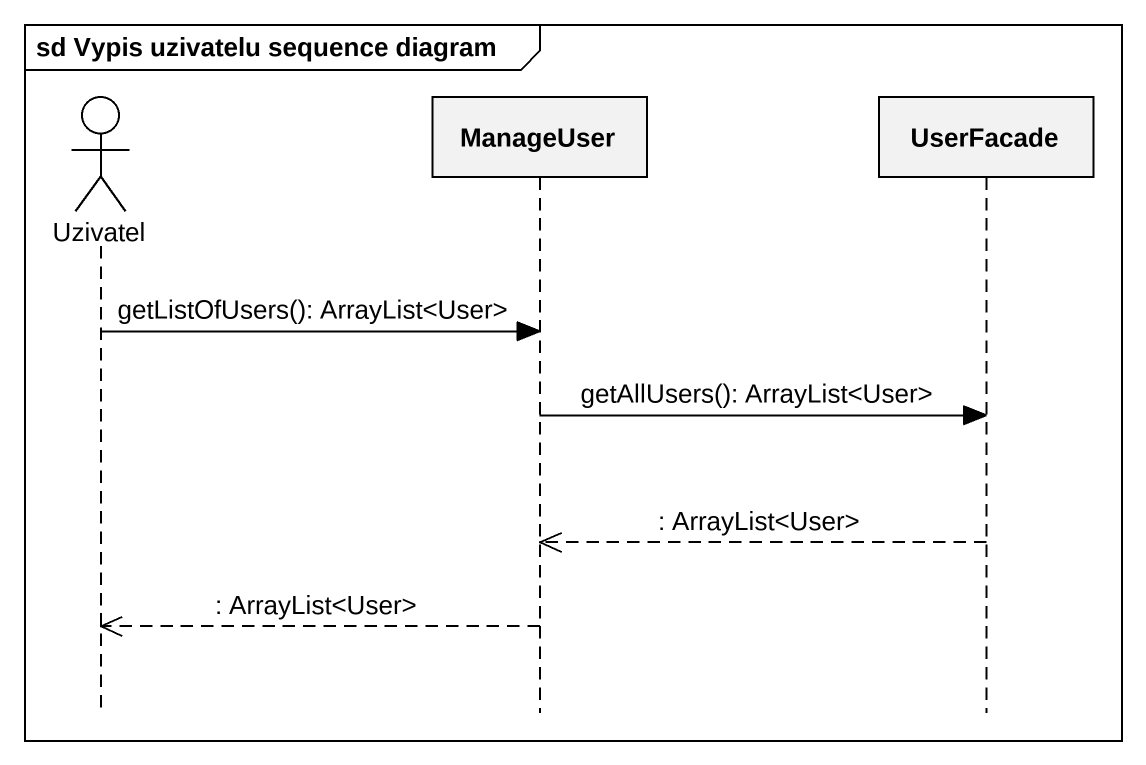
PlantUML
@startuml
mainframe sd Vypis uzivatelu sequence diagram
hide footbox
actor Uzivatel
participant ManageUser
participant UserFacade

Uzivatel -> ManageUser : getListOfUsers(): ArrayList<User>
ManageUser -> UserFacade : getAllUsers(): ArrayList<User>
UserFacade -->> ManageUser : : ArrayList<User>
ManageUser -->> Uzivatel : : ArrayList<User>
@enduml
